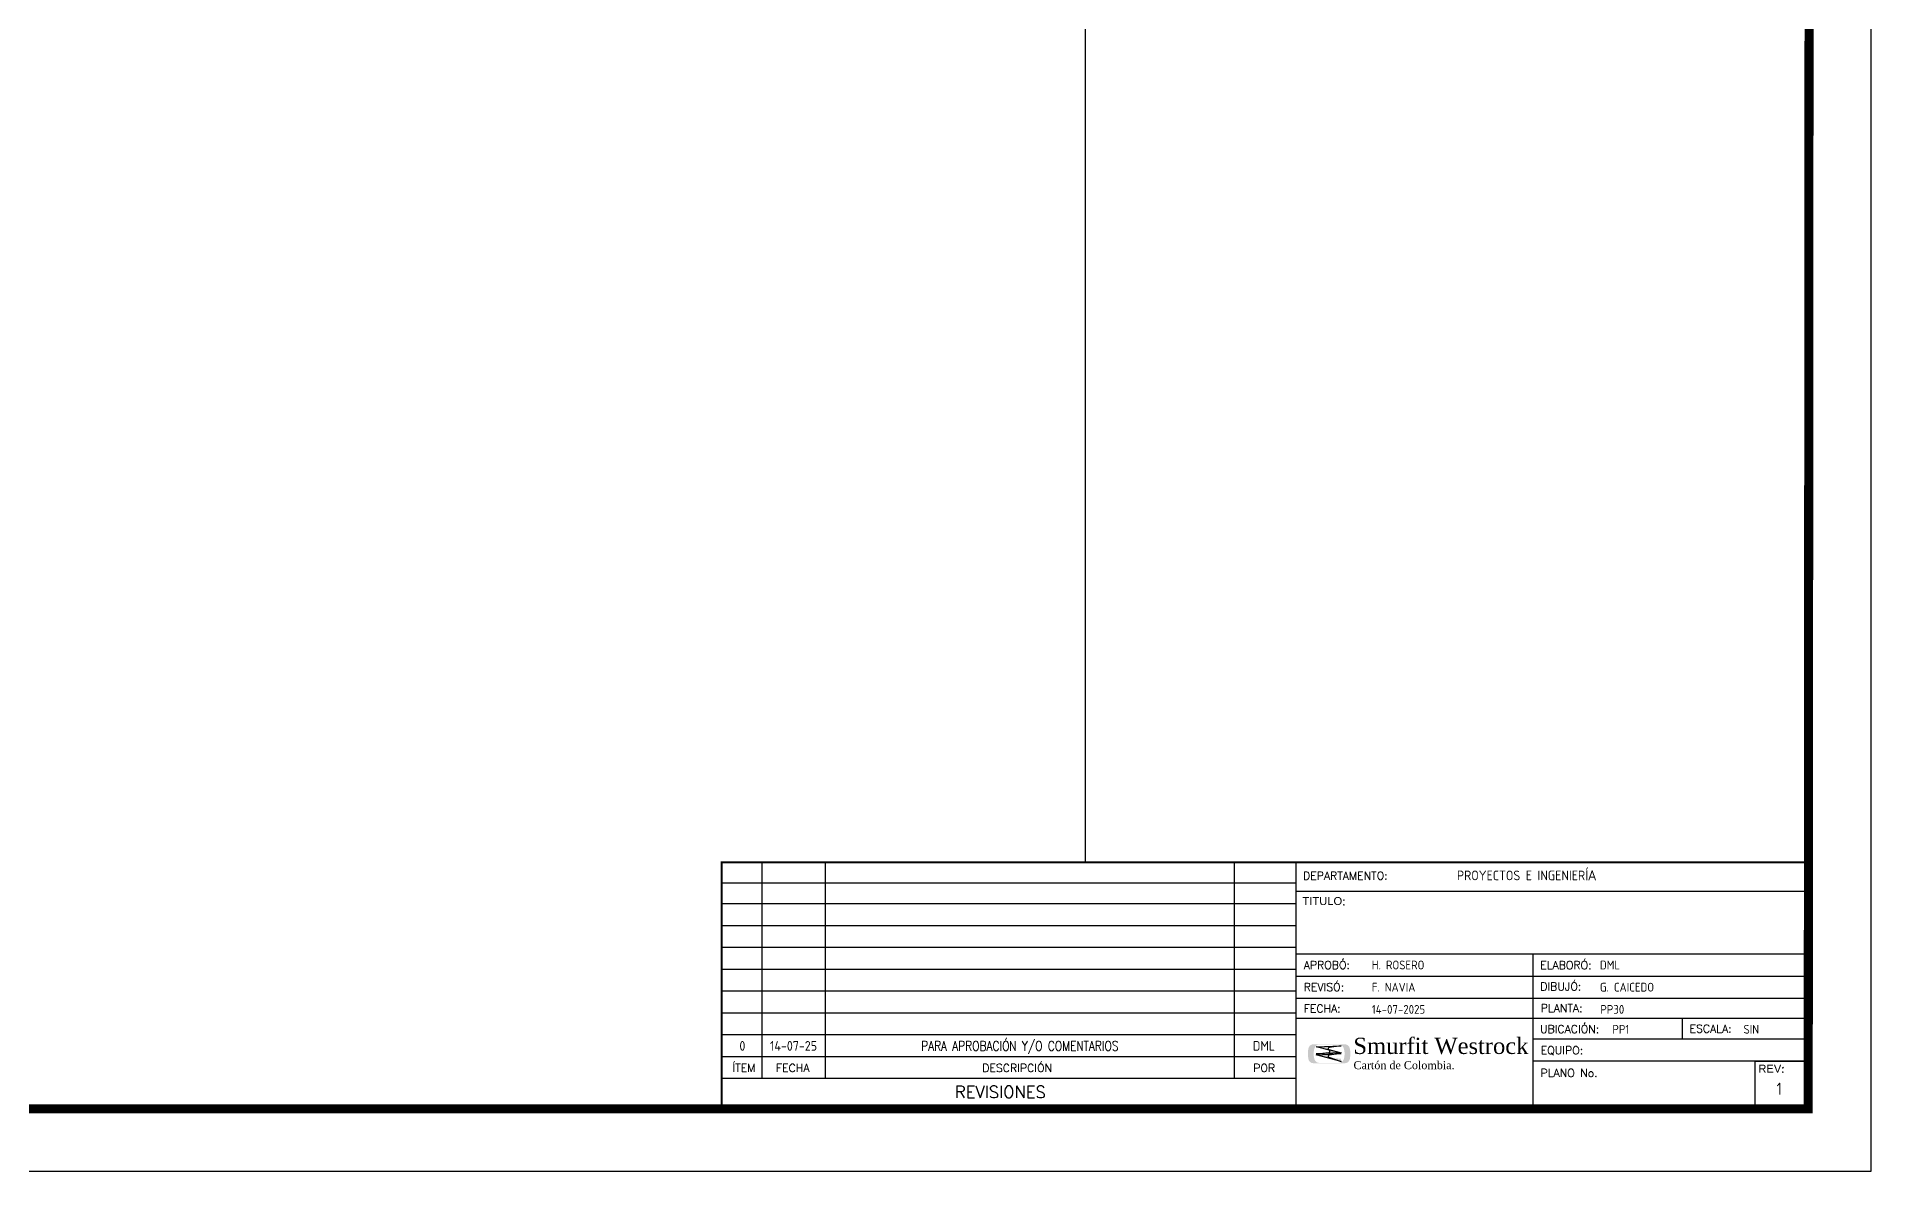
# Model space of a CAD drawing. Header units: millimetres. Extents: x 0 to 841, y 0 to 594.
# Drawn here: x 537.6 to 841, y 0 to 187.6 of the extents above; entities that cross this region are included whole.
import ezdxf
from ezdxf.enums import TextEntityAlignment as Align

# ---------------------------------------------------------------- set-up
doc = ezdxf.new("R2010")
doc.units = ezdxf.units.MM
doc.header["$LTSCALE"] = 0.25
doc.layers.add('FORMATO_TEXTO', color=7, linetype='Continuous', lineweight=13)
doc.layers.add('Rotulo Español', color=7, linetype='Continuous', lineweight=0)
for name, color, linetype in [('logo', 150, 'Continuous'), ('ROTULO', 7, 'Continuous'), ('Title Block', 7, 'Continuous')]:
    doc.layers.add(name, color=color, linetype=linetype)
doc.styles.add('AdskIsoAnnotation', font='romans.shx', dxfattribs={"width": 0.8, "height": 1})
doc.styles.add('Logotipo SCC', font='dutch.ttf')
doc.styles.add('ROMANS', font='romans', dxfattribs={"oblique": 10})
doc.styles.add('ROTULO_DML', font='iso.shx')
doc.styles.get("Standard").update_dxf_attribs({"font": 'arial.ttf'})

# ---------------------------------------------------------------- blocks, each defined once
blk = doc.blocks.new('Title Block A304')
at = {"layer": 'logo'}
for points in [[(748.78, 19.44), (747.84, 19.44, -0.043309), (747.92, 20.33, -0.356322), (748.74, 21.01), (753.93, 21.01, -0.356149), (754.76, 20.33, -0.049779), (754.85, 19.44), (753.9, 19.44, 0.08813), (753.72, 20.46, 0.292219), (752.95, 20.96), (749.74, 20.96, 0.311695), (748.95, 20.42, 0.084867)], [(748.78, 19.44), (747.84, 19.44, 0.043309), (747.92, 18.55, 0.356322), (748.74, 17.87), (753.93, 17.87, 0.356149), (754.76, 18.55, 0.049779), (754.85, 19.44), (753.9, 19.44, -0.08813), (753.72, 18.42, -0.292219), (752.95, 17.92), (749.74, 17.92, -0.311695), (748.95, 18.46, -0.084867)]]:
    blk.add_hatch(color=256, dxfattribs=at).paths.add_polyline_path(points)
h = blk.add_hatch(color=256, dxfattribs=at)
h.paths.add_polyline_path([(751.35, 20.02, -0.831831), (751.33, 19.67), (749.18, 19.41), (753.33, 19.59), (751.3, 20.14, -0.821278), (751.33, 20.49), (753.33, 20.74), (749.18, 20.56)])
h.paths.add_polyline_path([(749.18, 19.28), (753.33, 18.17), (751.29, 18.87, -0.79616), (751.33, 19.21), (753.33, 19.46)])
h.paths.add_polyline_path([(752.01, 18.74), (753.33, 18.29), (753.33, 18.6)], flags=17)
blk.add_lwpolyline([(711, 578.69), (711, 51.1)])
for points in [[(753.33, 20.74), (751.33, 20.49, 0.821278), (751.3, 20.14), (753.33, 19.59), (749.18, 19.41), (751.33, 19.67, 0.831831), (751.35, 20.02), (749.18, 20.56)], [(751.33, 19.21, 0.79616), (751.29, 18.87), (753.33, 18.17), (749.18, 19.28), (753.33, 19.46)]]:
    blk.add_lwpolyline(points, format="xyb", close=True, dxfattribs=at)
at = {"layer": 'ROTULO', "color": 7}
for p, q in [((657.6, 15.34), (657.6, 51.1)), ((667.99, 51.1), (667.99, 15.34)), ((735.68, 15.34), (735.68, 51.1)), ((745.88, 10.41), (745.88, 51.1)), ((745.88, 47.66), (650.88, 47.66)), ((830.57, 46.28), (745.88, 46.28)), ((745.88, 44.22), (650.88, 44.22)), ((745.88, 40.61), (650.88, 40.61)), ((745.88, 37), (650.88, 37)), ((745.88, 33.39), (650.88, 33.39)), ((830.57, 35.9), (745.88, 35.9)), ((785.07, 10.41), (785.07, 35.9)), ((830.57, 32.23), (745.88, 32.23)), ((745.88, 29.78), (650.88, 29.78)), ((830.57, 28.56), (745.88, 28.56)), ((745.88, 26.17), (650.88, 26.17)), ((830.57, 25.27), (745.88, 25.27)), ((809.76, 21.83), (809.76, 25.27)), ((745.88, 22.56), (650.88, 22.56)), ((830.57, 21.83), (785.07, 21.83)), ((745.88, 18.95), (650.88, 18.95)), ((830.57, 18.22), (785.07, 18.22)), ((745.88, 15.34), (650.88, 15.34))]:
    blk.add_line(p, q, dxfattribs=at)
at = {"layer": 'ROTULO'}
blk.add_lwpolyline([(0, 0), (841, 0), (841, 594), (0, 594), (0, 0)], dxfattribs=at)
blk.add_lwpolyline([(0, 0), (841, 0), (841, 594), (0, 594), (0, 0)], dxfattribs=at)
for points, const_width in [([(831, 583.69), (20, 583.69), (20, 10.31), (830.57, 10.31)], 1.5), ([(650.88, 10.31), (830.57, 10.31), (830.57, 51.1), (650.88, 51.1)], 0.351)]:
    blk.add_lwpolyline(points, close=True, dxfattribs=dict(at, const_width=const_width))
for points in [[(650.88, 51.1), (830.57, 51.1), (830.57, 10.31), (650.88, 10.31)], [(830.57, 10.31), (821.8, 10.31), (821.8, 18.22), (830.57, 18.22)]]:
    blk.add_lwpolyline(points, close=True, dxfattribs=at)
at = {"layer": 'FORMATO_TEXTO', "lineweight": 0, "style": 'ROTULO_DML'}
for s, p in [('0', (654.32, 19.94)), ('14-07-25', (662.78, 19.94)), ('DML', (740.57, 19.94))]:
    blk.add_text(s, height=1.6, dxfattribs=at).set_placement(p, align=Align.CENTER)
at = {"layer": 'FORMATO_TEXTO', "lineweight": 0, "style": 'AdskIsoAnnotation', "width": 0.8}
blk.add_text('PARA APROBACIÓN Y/O COMENTARIOS', height=1.6, dxfattribs=at).set_placement((700.19, 19.94), align=Align.CENTER)
at = {"layer": 'FORMATO_TEXTO', "color": 7, "lineweight": 0, "attachment_point": 1, "style": 'ROTULO_DML'}
for s, width, insert, char_height in [('H. ROSERO', 11.4005, (758.4, 34.84), 1.45), ('DML', 37.0282, (796.12, 34.84), 1.45), ('F. NAVIA', 9.0794, (758.4, 31.17), 1.45), ('G. CAICEDO', 37.0282, (796.12, 31.17), 1.45), ('14-07-2025', 9.0794, (758.4, 27.5), 1.45), ('PP30', 4.0323, (796.19, 27.5), 1.45), ('PP1', 4.0323, (798.18, 24.21), 1.45), ('SIN', 4.0323, (819.87, 24.21), 1.45), ('1', 1.45, (825.33, 14.65), 2)]:
    blk.add_mtext_dynamic_manual_height_columns(s, width=width, gutter_width=12.7, heights=[0], dxfattribs=dict(at, insert=insert, char_height=char_height))
at = {"layer": 'FORMATO_TEXTO', "style": 'ROTULO_DML'}
for tag, p, height in [('PLANO ', (21.62, 575.97), 1.5), ('ARCHIVO ACAD', (786.29, 12.03), 1.6)]:
    blk.add_attdef(tag, p, '', height=height, dxfattribs=at)
at = {"layer": 'FORMATO_TEXTO', "style": 'ROMANS'}
for tag, p in [('PROYECTO 1', (787.04, 43.84)), ('PROYECTO 2', (787.33, 40.24)), ('LINENUMBER', (786.84, 36.53))]:
    blk.add_attdef(tag, text='', height=1.8, dxfattribs=at).set_placement(p, align=Align.CENTER)
at = {"layer": 'ROTULO', "attachment_point": 1}
for s, insert, char_height in [('{\\Fromans.shx;DEPARTAMENTO:}', (747.03, 49.54), 1.3209), ('TITULO{\\Fromans.shx;:}', (746.94, 45.35), 1.3209), ('{\\Fromans|c0;ELABORÓ:}', (786.25, 34.75), 1.3209), ('{\\Fromans|c0;DIBUJÓ:}', (786.25, 31.22), 1.3209), ('{\\Fromans.shx;FECHA:}', (747.14, 27.57), 1.3209), ('{\\Fromans.shx;PLANTA:}', (786.33, 27.65), 1.3209), ('{\\Fromans.shx;UBICACIÓN:}', (786.21, 24.18), 1.3209), ('{\\Fromans.shx;ESCALA:}', (810.94, 24.24), 1.3209), ('{\\Fromans.shx;EQUIPO:}', (786.33, 20.67), 1.3209), ('{\\Fromans|c0;ÍTEM}', (652.68, 17.75), 1.3209), ('{\\Fromans.shx;FECHA}', (659.87, 17.75), 1.3209), ('{\\Fromans.shx;DESCRIPCIÓN}', (693.98, 17.75), 1.3209), ('{\\Fromans.shx;POR}', (738.79, 17.75), 1.3209), ('{\\Fromans.shx;PLANO No.}', (786.3, 16.92), 1.3209), ('REV{\\Fromans.shx;:}', (822.32, 17.64), 1.3209), ('{\\Fromans.shx;REVISIONES}', (689.46, 14.11), 1.9813)]:
    blk.add_mtext(s, dxfattribs=dict(at, insert=insert, char_height=char_height))
for s, insert, char_height, width in [('{\\Fiso|c0;\\C7;PROYECTOS E INGENIER\\Fromans|c0;ÍA}', (772.48, 49.73), 1.6, 41.7235), ('{\\Fromans|c0;APROBÓ:}', (747.14, 34.77), 1.3209, 8.1769), ('{\\Fromans|c0;REVISÓ:}', (747.14, 31.12), 1.3209, 6.9189)]:
    blk.add_mtext(s, dxfattribs=dict(at, insert=insert, char_height=char_height, width=width))
at = {"layer": 'Rotulo Español', "attachment_point": 1, "line_spacing_factor": 0.706306, "style": 'Logotipo SCC'}
for s, insert, char_height in [('{\\fTimes New Roman|b0|i0|c0|p18;Smurfit Westrock}', (755.35, 22.09), 2.6859), ('{\\fTimes New Roman|b0|i0|c0|p18;Cartón de Colombia.}', (755.38, 18.21), 1.323)]:
    blk.add_mtext(s, dxfattribs=dict(at, insert=insert, char_height=char_height))

msp = doc.modelspace()

# ---------------------------------------------------------------- block references
at = {"layer": 'Title Block'}
msp.add_blockref('Title Block A304', (0, 0), dxfattribs=at)

doc.saveas('drawing.dxf')
